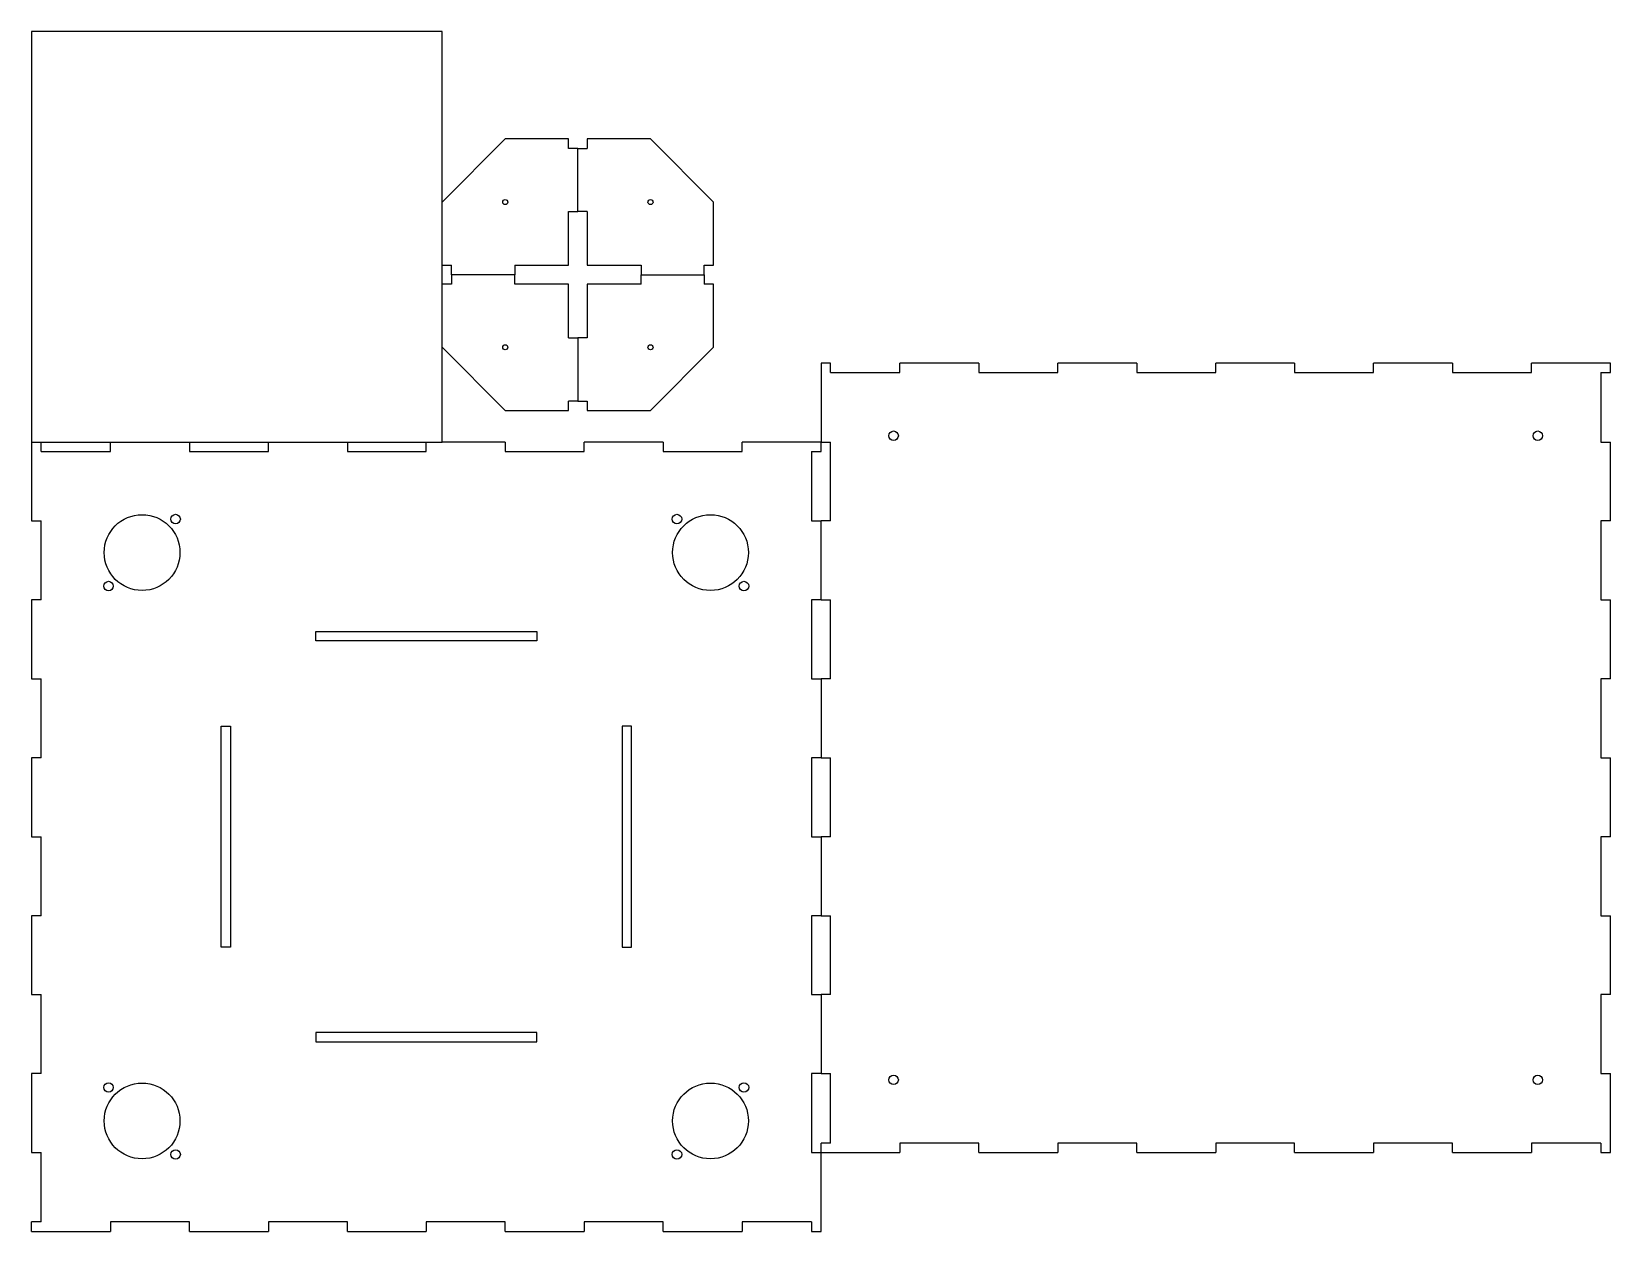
# Model space of a CAD drawing. Header units: millimetres. Extents: x 110 to 610, y 10 to 390.
import ezdxf

# ---------------------------------------------------------------- set-up
doc = ezdxf.new("R2010")
doc.units = ezdxf.units.MM
doc.layers.get('0').update_dxf_attribs({"lineweight": 25, "true_color": 0xffffff})

msp = doc.modelspace()

# ---------------------------------------------------------------- linework, layer by layer
for p, q in [((240, 390), (110, 390)), ((110, 390), (110, 260)), ((240, 260), (240, 390)), ((260, 356), (240, 336)), ((280, 356), (260, 356)), ((280, 353), (280, 356)), ((286, 356), (286, 353)), ((306, 356), (286, 356)), ((326, 336), (306, 356)), ((283, 353), (280, 353)), ((283, 353), (286, 353)), ((283, 333), (283, 353)), ((326, 316), (326, 336)), ((280, 333), (283, 333)), ((280, 316), (280, 333)), ((286, 333), (283, 333)), ((286, 333), (286, 316)), ((240, 316), (243, 316)), ((243, 313), (243, 316)), ((263, 316), (263, 313)), ((263, 316), (280, 316)), ((286, 316), (303, 316)), ((303, 316), (303, 313)), ((323, 313), (323, 316)), ((323, 316), (326, 316)), ((243, 310), (240, 310)), ((263, 313), (243, 313)), ((243, 313), (243, 310)), ((263, 310), (263, 313)), ((280, 310), (263, 310)), ((280, 293), (280, 310)), ((286, 310), (286, 293)), ((303, 310), (286, 310)), ((303, 310), (303, 313)), ((303, 313), (323, 313)), ((323, 313), (323, 310)), ((326, 310), (323, 310)), ((326, 290), (326, 310)), ((240, 290), (260, 270)), ((280, 293), (283, 293)), ((286, 293), (283, 293)), ((283, 293), (283, 273)), ((306, 270), (326, 290)), ((360, 285), (360, 260)), ((363, 285), (360, 285)), ((363, 282), (363, 285)), ((385, 282), (385, 285)), ((410, 285), (385, 285)), ((410, 285), (410, 282)), ((435, 282), (435, 285)), ((460, 285), (435, 285)), ((460, 285), (460, 282)), ((485, 282), (485, 285)), ((510, 285), (485, 285)), ((510, 285), (510, 282)), ((535, 282), (535, 285)), ((560, 285), (535, 285)), ((560, 285), (560, 282)), ((585, 282), (585, 285)), ((610, 285), (585, 285)), ((610, 282), (610, 285)), ((363, 282), (385, 282)), ((410, 282), (435, 282)), ((460, 282), (485, 282)), ((510, 282), (535, 282)), ((560, 282), (585, 282)), ((607, 282), (610, 282)), ((607, 282), (607, 260)), ((260, 270), (280, 270)), ((283, 273), (280, 273)), ((280, 270), (280, 273)), ((283, 273), (286, 273)), ((286, 273), (286, 270)), ((286, 270), (306, 270)), ((110, 260), (240, 260)), ((110, 260), (110, 235)), ((110, 260), (110, 260)), ((113, 257), (113, 260)), ((135, 257), (135, 260)), ((160, 260), (160, 257)), ((185, 257), (185, 260)), ((210, 260), (210, 257)), ((235, 257), (235, 260)), ((260, 260), (240, 260)), ((260, 260), (260, 257)), ((285, 257), (285, 260)), ((310, 260), (285, 260)), ((310, 260), (310, 257)), ((335, 257), (335, 260)), ((360, 260), (335, 260)), ((360, 257), (360, 260)), ((360, 260), (363, 260)), ((363, 235), (363, 260)), ((607, 260), (610, 260)), ((610, 235), (610, 260)), ((113, 257), (135, 257)), ((160, 257), (185, 257)), ((210, 257), (235, 257)), ((260, 257), (285, 257)), ((310, 257), (335, 257)), ((357, 257), (360, 257)), ((357, 257), (357, 235)), ((110, 235), (113, 235)), ((113, 210), (113, 235)), ((357, 235), (360, 235)), ((360, 210), (360, 235)), ((363, 235), (360, 235)), ((610, 235), (607, 235)), ((607, 235), (607, 210)), ((113, 210), (110, 210)), ((110, 210), (110, 185)), ((360, 210), (357, 210)), ((357, 210), (357, 185)), ((360, 210), (363, 210)), ((363, 185), (363, 210)), ((607, 210), (610, 210)), ((610, 185), (610, 210)), ((200, 200), (270, 200)), ((200, 197), (200, 200)), ((270, 200), (270, 197)), ((270, 197), (200, 197)), ((110, 185), (113, 185)), ((113, 160), (113, 185)), ((357, 185), (360, 185)), ((363, 185), (360, 185)), ((360, 185), (360, 160)), ((610, 185), (607, 185)), ((607, 185), (607, 160)), ((170, 170), (173, 170)), ((170, 100), (170, 170)), ((173, 170), (173, 100)), ((300, 170), (297, 170)), ((297, 170), (297, 100)), ((300, 100), (300, 170)), ((113, 160), (110, 160)), ((110, 160), (110, 135)), ((360, 160), (357, 160)), ((357, 160), (357, 135)), ((360, 160), (363, 160)), ((363, 135), (363, 160)), ((607, 160), (610, 160)), ((610, 135), (610, 160)), ((110, 135), (113, 135)), ((113, 110), (113, 135)), ((357, 135), (360, 135)), ((363, 135), (360, 135)), ((360, 135), (360, 110)), ((610, 135), (607, 135)), ((607, 135), (607, 110)), ((113, 110), (110, 110)), ((110, 110), (110, 85)), ((360, 110), (357, 110)), ((357, 110), (357, 85)), ((360, 110), (363, 110)), ((363, 85), (363, 110)), ((607, 110), (610, 110)), ((610, 85), (610, 110)), ((173, 100), (170, 100)), ((297, 100), (300, 100)), ((110, 85), (113, 85)), ((113, 60), (113, 85)), ((357, 85), (360, 85)), ((363, 85), (360, 85)), ((360, 85), (360, 60)), ((610, 85), (607, 85)), ((607, 85), (607, 60)), ((270, 73), (200, 73)), ((200, 73), (200, 70)), ((200, 70), (270, 70)), ((270, 70), (270, 73)), ((113, 60), (110, 60)), ((110, 60), (110, 35)), ((360, 60), (357, 60)), ((357, 60), (357, 35)), ((360, 60), (363, 60)), ((363, 38), (363, 60)), ((607, 60), (610, 60)), ((610, 35), (610, 60)), ((110, 35), (113, 35)), ((113, 13), (113, 35)), ((357, 35), (360, 35)), ((363, 38), (360, 38)), ((360, 35), (360, 38)), ((360, 10), (360, 35)), ((360, 35), (385, 35)), ((410, 38), (385, 38)), ((385, 38), (385, 35)), ((410, 35), (410, 38)), ((410, 35), (435, 35)), ((460, 38), (435, 38)), ((435, 38), (435, 35)), ((460, 35), (460, 38)), ((460, 35), (485, 35)), ((510, 38), (485, 38)), ((485, 38), (485, 35)), ((510, 35), (510, 38)), ((510, 35), (535, 35)), ((560, 38), (535, 38)), ((535, 38), (535, 35)), ((560, 35), (560, 38)), ((560, 35), (585, 35)), ((585, 38), (585, 35)), ((607, 38), (585, 38)), ((607, 38), (607, 35)), ((607, 35), (610, 35)), ((110, 10), (110, 13)), ((113, 13), (110, 13)), ((110, 10), (135, 10)), ((160, 13), (135, 13)), ((135, 13), (135, 10)), ((160, 10), (160, 13)), ((160, 10), (185, 10)), ((210, 13), (185, 13)), ((185, 13), (185, 10)), ((210, 10), (210, 13)), ((210, 10), (235, 10)), ((260, 13), (235, 13)), ((235, 13), (235, 10)), ((260, 10), (260, 13)), ((260, 10), (285, 10)), ((310, 13), (285, 13)), ((285, 13), (285, 10)), ((310, 10), (310, 13)), ((310, 10), (335, 10)), ((335, 13), (335, 10)), ((357, 13), (335, 13)), ((357, 13), (357, 10)), ((357, 10), (360, 10))]:
    msp.add_line(p, q)
for centre, radius in [((260, 336), 0.8), ((306, 336), 0.8), ((260, 290), 0.8), ((306, 290), 0.8), ((383, 262), 1.5), ((587, 262), 1.5), ((145, 225), 12), ((155.61, 235.61), 1.5), ((314.39, 235.61), 1.5), ((325, 225), 12), ((134.39, 214.39), 1.5), ((335.61, 214.39), 1.5), ((134.39, 55.61), 1.5), ((145, 45), 12), ((325, 45), 12), ((335.61, 55.61), 1.5), ((383, 58), 1.5), ((587, 58), 1.5), ((155.61, 34.39), 1.5), ((314.39, 34.39), 1.5)]:
    msp.add_circle(centre, radius)

doc.saveas('drawing.dxf')
